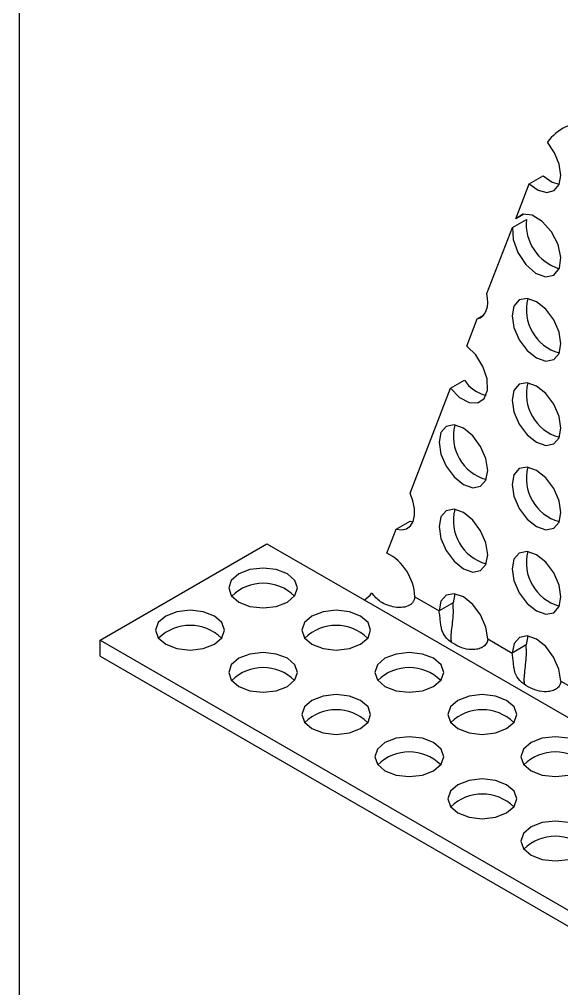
# Model space of a CAD drawing. Extents: x 0 to 11.8, y -8.7 to 0.
# Drawn here: x 0 to 0.984, y -6.47 to -4.711 of the extents above; entities that cross this region are included whole.
import ezdxf

# ---------------------------------------------------------------- set-up
doc = ezdxf.new("R2010")
doc.units = 0
doc.header["$LTSCALE"] = 0.5
doc.header["$MEASUREMENT"] = 0
doc.layers.add('Brackets', color=181, linetype='CONTINUOUS')
doc.layers.add('Text-Unprinted', color=131, linetype='CONTINUOUS', plot=False)

msp = doc.modelspace()

# ---------------------------------------------------------------- linework, layer by layer
at = {"layer": 'Brackets', "transparency": 16777216}
for p, q in [((0.9253, -5.0096), (0.9507, -4.9949)), ((0.9008, -5.0731), (0.9253, -5.0096)), ((0.9153, -5.0647), (0.9008, -5.0731)), ((0.8948, -5.0888), (0.9201, -5.0742)), ((0.8485, -5.209), (0.8948, -5.0888)), ((0.8118, -5.3041), (0.8309, -5.2546)), ((0.8309, -5.2546), (0.8423, -5.248)), ((0.7089, -5.5712), (0.7823, -5.3807)), ((0.7823, -5.3807), (0.8077, -5.3661)), ((0.6837, -5.6365), (0.7091, -5.6218)), ((0.7091, -5.6218), (0.7146, -5.623)), ((0.667, -5.6798), (0.6837, -5.6365)), ((0.1463, -5.8377), (0.449, -5.663)), ((0.449, -5.663), (0.6258, -5.765)), ((0.6258, -5.765), (1.0993, -6.0384)), ((0.7175, -5.7592), (0.7617, -5.7847)), ((0.7871, -5.7701), (0.7617, -5.7847)), ((0.79, -5.7537), (0.7871, -5.7701)), ((0.1463, -5.8377), (2.6521, -7.2843)), ((0.1463, -5.867), (0.1463, -5.8377)), ((0.8501, -5.8357), (0.8943, -5.8613)), ((0.9226, -5.8303), (0.9197, -5.8466)), ((0.9197, -5.8466), (0.8943, -5.8613)), ((0.1463, -5.867), (2.6521, -7.3136)), ((0.9827, -5.9123), (1.0269, -5.9378))]:
    msp.add_line(p, q, dxfattribs=at)
at = {"layer": 'Brackets', "transparency": 16777216, "flags": 128}
for points in [[(0.9253, -5.0096), (0.9416, -5.0211), (0.9574, -5.0255), (0.9706, -5.022), (0.9795, -5.0112), (0.9827, -4.9945), (0.9798, -4.9743), (0.9713, -4.9532), (0.9583, -4.9342)], [(0.9507, -4.9949), (0.9669, -5.0065), (0.9797, -5.0106)], [(0.8948, -5.0888), (0.8959, -5.1107), (0.9045, -5.1345), (0.9189, -5.156), (0.9368, -5.1716), (0.9549, -5.1784), (0.9702, -5.1754), (0.98, -5.163), (0.9826, -5.1434), (0.9775, -5.12), (0.9656, -5.0969), (0.949, -5.078), (0.9306, -5.0668), (0.9135, -5.065), (0.9008, -5.0731)], [(0.8309, -5.2546), (0.8362, -5.2527), (0.8408, -5.2495), (0.8446, -5.2451), (0.8474, -5.2395), (0.8493, -5.233), (0.8501, -5.2256), (0.8498, -5.2175), (0.8485, -5.209)], [(0.9385, -5.2236), (0.9216, -5.2177), (0.9072, -5.2205), (0.8976, -5.2315), (0.8943, -5.2491), (0.8976, -5.2706), (0.9072, -5.2927), (0.9216, -5.312), (0.9385, -5.3257), (0.9554, -5.3316), (0.9697, -5.3288), (0.9793, -5.3177), (0.9827, -5.3002), (0.9793, -5.2787), (0.9697, -5.2566), (0.9554, -5.2373), (0.9385, -5.2236)], [(0.7823, -5.3807), (0.7986, -5.3973), (0.816, -5.4067), (0.8318, -5.4075), (0.8436, -5.3996), (0.8496, -5.3841), (0.8488, -5.3635), (0.8413, -5.341), (0.8283, -5.3201), (0.8118, -5.3041)], [(0.9385, -5.3767), (0.9216, -5.3708), (0.9072, -5.3736), (0.8976, -5.3846), (0.8943, -5.4022), (0.8976, -5.4237), (0.9072, -5.4458), (0.9216, -5.4651), (0.9385, -5.4788), (0.9554, -5.4847), (0.9697, -5.4819), (0.9793, -5.4708), (0.9827, -5.4533), (0.9793, -5.4318), (0.9697, -5.4097), (0.9554, -5.3904), (0.9385, -5.3767)], [(0.8059, -5.4533), (0.789, -5.4474), (0.7746, -5.4502), (0.7651, -5.4612), (0.7617, -5.4788), (0.7651, -5.5003), (0.7746, -5.5224), (0.789, -5.5417), (0.8059, -5.5553), (0.8228, -5.5612), (0.8371, -5.5584), (0.8467, -5.5474), (0.8501, -5.5298), (0.8467, -5.5083), (0.8371, -5.4863), (0.8228, -5.4669), (0.8059, -5.4533)], [(0.9385, -5.5298), (0.9216, -5.5239), (0.9072, -5.5267), (0.8976, -5.5377), (0.8943, -5.5553), (0.8976, -5.5768), (0.9072, -5.5989), (0.9216, -5.6182), (0.9385, -5.6319), (0.9554, -5.6378), (0.9697, -5.635), (0.9793, -5.6239), (0.9827, -5.6064), (0.9793, -5.5849), (0.9697, -5.5628), (0.9554, -5.5435), (0.9385, -5.5298)], [(0.6837, -5.6365), (0.6939, -5.6379), (0.7028, -5.6359), (0.7099, -5.6306), (0.7148, -5.6223), (0.7173, -5.6115), (0.7171, -5.5989), (0.7142, -5.5852), (0.7089, -5.5712)], [(0.8059, -5.6064), (0.789, -5.6005), (0.7746, -5.6033), (0.7651, -5.6143), (0.7617, -5.6319), (0.7651, -5.6534), (0.7746, -5.6755), (0.789, -5.6948), (0.8059, -5.7084), (0.8228, -5.7143), (0.8371, -5.7115), (0.8467, -5.7005), (0.8501, -5.6829), (0.8467, -5.6614), (0.8371, -5.6394), (0.8228, -5.62), (0.8059, -5.6064)], [(0.9385, -5.6829), (0.9216, -5.677), (0.9072, -5.6798), (0.8976, -5.6908), (0.8943, -5.7084), (0.8976, -5.7299), (0.9072, -5.752), (0.9216, -5.7713), (0.9385, -5.785), (0.9554, -5.7909), (0.9697, -5.7881), (0.9793, -5.777), (0.9827, -5.7595), (0.9793, -5.738), (0.9697, -5.7159), (0.9554, -5.6966), (0.9385, -5.6829)], [(0.4866, -5.7178), (0.4663, -5.71), (0.4424, -5.7072), (0.4184, -5.71), (0.3982, -5.7178), (0.3846, -5.7295), (0.3799, -5.7433), (0.3846, -5.7571), (0.3982, -5.7688), (0.4184, -5.7767), (0.4424, -5.7794), (0.4663, -5.7767), (0.4866, -5.7688), (0.5001, -5.7571), (0.5049, -5.7433), (0.5001, -5.7295), (0.4866, -5.7178)], [(0.8501, -5.8357), (0.8466, -5.8143), (0.8371, -5.7923), (0.8227, -5.7731), (0.8059, -5.7595), (0.789, -5.7536), (0.7747, -5.7563), (0.7651, -5.7673), (0.7617, -5.7847)], [(0.354, -5.7944), (0.3337, -5.7865), (0.3098, -5.7838), (0.2859, -5.7865), (0.2656, -5.7944), (0.252, -5.8061), (0.2473, -5.8199), (0.252, -5.8337), (0.2656, -5.8454), (0.2859, -5.8532), (0.3098, -5.8559), (0.3337, -5.8532), (0.354, -5.8454), (0.3675, -5.8337), (0.3723, -5.8199), (0.3675, -5.8061), (0.354, -5.7944)], [(0.6191, -5.7944), (0.5989, -5.7865), (0.5749, -5.7838), (0.551, -5.7865), (0.5308, -5.7944), (0.5172, -5.8061), (0.5124, -5.8199), (0.5172, -5.8337), (0.5308, -5.8454), (0.551, -5.8532), (0.5749, -5.8559), (0.5989, -5.8532), (0.6191, -5.8454), (0.6327, -5.8337), (0.6374, -5.8199), (0.6327, -5.8061), (0.6191, -5.7944)], [(0.9827, -5.9123), (0.9792, -5.8909), (0.9696, -5.8689), (0.9553, -5.8496), (0.9385, -5.836), (0.9216, -5.8301), (0.9073, -5.8329), (0.8977, -5.8438), (0.8943, -5.8613)], [(0.4866, -5.8709), (0.4663, -5.8631), (0.4424, -5.8603), (0.4184, -5.8631), (0.3982, -5.8709), (0.3846, -5.8826), (0.3799, -5.8964), (0.3846, -5.9102), (0.3982, -5.9219), (0.4184, -5.9297), (0.4424, -5.9325), (0.4663, -5.9297), (0.4866, -5.9219), (0.5001, -5.9102), (0.5049, -5.8964), (0.5001, -5.8826), (0.4866, -5.8709)], [(0.7517, -5.8709), (0.7314, -5.8631), (0.7075, -5.8603), (0.6836, -5.8631), (0.6633, -5.8709), (0.6498, -5.8826), (0.645, -5.8964), (0.6498, -5.9102), (0.6633, -5.9219), (0.6836, -5.9297), (0.7075, -5.9325), (0.7314, -5.9297), (0.7517, -5.9219), (0.7653, -5.9102), (0.77, -5.8964), (0.7653, -5.8826), (0.7517, -5.8709)], [(0.6191, -5.9474), (0.5989, -5.9396), (0.5749, -5.9369), (0.551, -5.9396), (0.5308, -5.9474), (0.5172, -5.9591), (0.5124, -5.9729), (0.5172, -5.9867), (0.5308, -5.9985), (0.551, -6.0063), (0.5749, -6.009), (0.5989, -6.0063), (0.6191, -5.9985), (0.6327, -5.9867), (0.6374, -5.9729), (0.6327, -5.9591), (0.6191, -5.9474)], [(0.8843, -5.9474), (0.864, -5.9396), (0.8401, -5.9369), (0.8162, -5.9396), (0.7959, -5.9474), (0.7824, -5.9591), (0.7776, -5.9729), (0.7824, -5.9867), (0.7959, -5.9985), (0.8162, -6.0063), (0.8401, -6.009), (0.864, -6.0063), (0.8843, -5.9985), (0.8979, -5.9867), (0.9026, -5.9729), (0.8979, -5.9591), (0.8843, -5.9474)], [(0.7517, -6.024), (0.7314, -6.0161), (0.7075, -6.0134), (0.6836, -6.0161), (0.6633, -6.024), (0.6498, -6.0357), (0.645, -6.0495), (0.6498, -6.0633), (0.6633, -6.075), (0.6836, -6.0828), (0.7075, -6.0856), (0.7314, -6.0828), (0.7517, -6.075), (0.7653, -6.0633), (0.77, -6.0495), (0.7653, -6.0357), (0.7517, -6.024)], [(1.0169, -6.024), (0.9966, -6.0161), (0.9727, -6.0134), (0.9488, -6.0161), (0.9285, -6.024), (0.915, -6.0357), (0.9102, -6.0495), (0.915, -6.0633), (0.9285, -6.075), (0.9488, -6.0828), (0.9727, -6.0856), (0.9966, -6.0828), (1.0169, -6.075), (1.0304, -6.0633), (1.0352, -6.0495), (1.0304, -6.0357), (1.0169, -6.024)], [(0.8843, -6.1005), (0.864, -6.0927), (0.8401, -6.0899), (0.8162, -6.0927), (0.7959, -6.1005), (0.7824, -6.1122), (0.7776, -6.126), (0.7824, -6.1398), (0.7959, -6.1515), (0.8162, -6.1594), (0.8401, -6.1621), (0.864, -6.1594), (0.8843, -6.1515), (0.8979, -6.1398), (0.9026, -6.126), (0.8979, -6.1122), (0.8843, -6.1005)], [(1.0169, -6.177), (0.9966, -6.1692), (0.9727, -6.1665), (0.9488, -6.1692), (0.9285, -6.177), (0.915, -6.1887), (0.9102, -6.2026), (0.915, -6.2164), (0.9285, -6.2281), (0.9488, -6.2359), (0.9727, -6.2386), (0.9966, -6.2359), (1.0169, -6.2281), (1.0304, -6.2164), (1.0352, -6.2026), (1.0304, -6.1887), (1.0169, -6.177)]]:
    msp.add_lwpolyline(points, dxfattribs=at)
at = {"layer": 'Brackets', "transparency": 16777216}
for centre, radius, start, end in [((1.0295, -4.9857), 0.0879, 87.1976, 144.1777), ((1.0048, -5.0824), 0.0851, 174.4736, 252.8389), ((1.0017, -5.2381), 0.0816, 165.6081, 254.3865), ((0.8599, -5.3327), 0.062, 212.5999, 258.115), ((1.0017, -5.3912), 0.0816, 165.6081, 254.3865), ((0.8691, -5.4678), 0.0816, 165.6081, 254.3865), ((1.0017, -5.5443), 0.0816, 165.6081, 254.3865), ((0.8691, -5.6209), 0.0816, 165.6081, 254.3865), ((0.6241, -5.7629), 0.0935, 2.2574, 62.6347), ((1.0017, -5.6974), 0.0816, 165.6081, 254.3865), ((0.4424, -5.8163), 0.0817, 45.6215, 134.3785), ((0.601, -5.7243), 0.0477, 301.2288, 323.3791), ((0.3098, -5.8929), 0.0817, 45.6215, 134.3785), ((0.5749, -5.8929), 0.0817, 45.6215, 134.3785), ((0.4424, -5.9694), 0.0817, 45.6215, 134.3785), ((0.7075, -5.9694), 0.0817, 45.6215, 134.3785), ((0.5749, -6.046), 0.0817, 45.6215, 134.3785), ((0.8401, -6.046), 0.0817, 45.6215, 134.3785), ((0.7075, -6.1225), 0.0817, 45.6215, 134.3785), ((0.9727, -6.1225), 0.0817, 45.6215, 134.3785), ((0.8401, -6.199), 0.0817, 45.6215, 134.3785), ((0.9727, -6.2756), 0.0817, 45.6215, 134.3785)]:
    msp.add_arc(centre, radius, start, end, dxfattribs=at)
for points, knots in [([(0.7175, -5.7592), (0.7173, -5.761), (0.7169, -5.7645), (0.7142, -5.7693), (0.7104, -5.7733), (0.7034, -5.7773), (0.692, -5.7794), (0.6742, -5.7774), (0.6543, -5.7694), (0.6443, -5.7583), (0.6393, -5.7527)], [0, 0, 0, 0, 0.05807, 0.113787, 0.16918, 0.226316, 0.35263, 0.504646, 0.752076, 1, 1, 1, 1]), ([(0.7842, -5.8413), (0.7839, -5.839), (0.7833, -5.8327), (0.7845, -5.8207), (0.7863, -5.8051), (0.788, -5.7874), (0.7874, -5.7761), (0.7871, -5.7701)], [0, 0, 0, 0, 0.106623, 0.290736, 0.498507, 0.734007, 1, 1, 1, 1]), ([(0.8501, -5.8357), (0.8496, -5.8384), (0.8486, -5.8436), (0.8426, -5.8501), (0.8342, -5.854), (0.8218, -5.8558), (0.8062, -5.8537), (0.7896, -5.8463), (0.7755, -5.8362), (0.768, -5.8244), (0.7652, -5.8133), (0.764, -5.8042), (0.7632, -5.7942), (0.7622, -5.788), (0.7617, -5.7847)], [0, 0, 0, 0, 0.060389, 0.119474, 0.182038, 0.252164, 0.372296, 0.501655, 0.644393, 0.76487, 0.821342, 0.877965, 0.936884, 1, 1, 1, 1]), ([(0.9167, -5.9178), (0.9165, -5.9155), (0.9159, -5.9093), (0.9171, -5.8972), (0.9189, -5.8817), (0.9206, -5.8639), (0.92, -5.8526), (0.9197, -5.8466)], [0, 0, 0, 0, 0.106623, 0.290736, 0.498507, 0.734007, 1, 1, 1, 1]), ([(0.9827, -5.9123), (0.9822, -5.9149), (0.9812, -5.9202), (0.9752, -5.9266), (0.9667, -5.9306), (0.9544, -5.9323), (0.9388, -5.9303), (0.9222, -5.9228), (0.9081, -5.9128), (0.9006, -5.9009), (0.8977, -5.8898), (0.8966, -5.8807), (0.8958, -5.8708), (0.8948, -5.8645), (0.8943, -5.8613)], [0, 0, 0, 0, 0.060389, 0.119474, 0.182038, 0.252164, 0.372296, 0.501655, 0.644393, 0.76487, 0.821342, 0.877965, 0.936884, 1, 1, 1, 1])]:
    msp.add_open_spline(points, degree=3, knots=knots, dxfattribs=at)
at = {"layer": 'Text-Unprinted', "ltscale": 0.5, "transparency": 16777216}
msp.add_lwpolyline([(0, 0), (11.6642, 0), (11.6642, -8.685), (0, -8.685)], close=True, dxfattribs=at)

doc.saveas('drawing.dxf')
